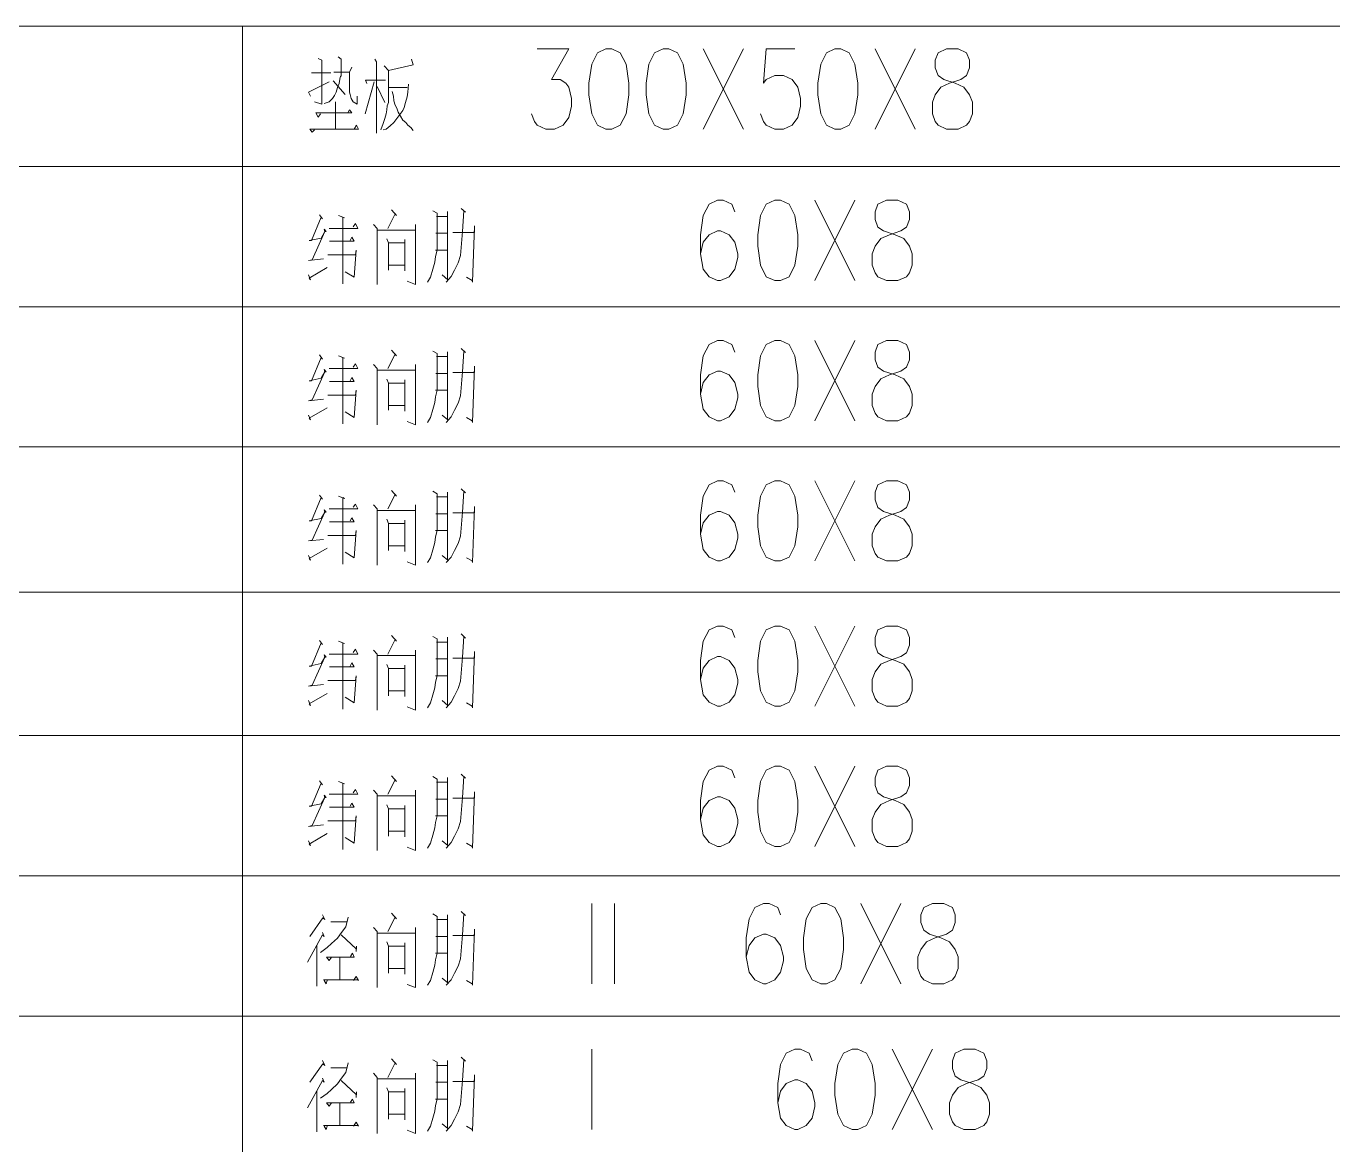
# Model space of a CAD drawing. Header units: millimetres. Extents: x 0 to 829, y 0 to 570.
# Drawn here: x 609.6 to 672.2, y 82.4 to 135.9 of the extents above; entities that cross this region are included whole.
import ezdxf

# ---------------------------------------------------------------- set-up
doc = ezdxf.new("R2010")
doc.units = ezdxf.units.MM

msp = doc.modelspace()

# ---------------------------------------------------------------- linework, layer by layer
at = {"color": 0, "lineweight": 0}
for points in [[(576.756389, 135.942917), (749.508139, 135.942917)], [(619.943444, 21.11375), (619.943444, 135.942917)], [(634.065139, 134.852833), (635.575028, 134.852833), (634.753056, 133.392333), (635.162278, 133.392333), (635.437444, 133.208889), (635.575028, 133.025444), (635.712611, 132.478639), (635.712611, 132.11175), (635.575028, 131.561417), (635.299861, 131.198056), (634.887111, 131.014611), (634.477889, 131.014611), (634.065139, 131.198056), (633.927556, 131.3815), (633.7935, 131.744861)], [(642.01675, 131.014611), (643.935861, 134.852833)], [(642.01675, 134.852833), (643.935861, 131.014611)], [(646.405306, 134.852833), (645.033, 134.852833), (644.898944, 133.208889), (645.033, 133.392333), (645.44575, 133.57225), (645.8585, 133.57225), (646.267722, 133.392333), (646.542889, 133.025444), (646.680472, 132.478639), (646.680472, 132.11175), (646.542889, 131.561417), (646.267722, 131.198056), (645.8585, 131.014611), (645.44575, 131.014611), (645.033, 131.198056), (644.898944, 131.3815), (644.761361, 131.744861)], [(650.243528, 131.014611), (652.162639, 134.852833)], [(650.243528, 134.852833), (652.162639, 131.014611)], [(623.573528, 134.394222), (623.746389, 134.316611), (623.746389, 132.203472), (623.400667, 132.319889)], [(624.5225, 134.468306), (624.667139, 134.355417), (624.667139, 133.547556), (624.638917, 133.547556), (624.607167, 133.395861), (624.578944, 133.201833), (624.494278, 133.011333), (624.434306, 132.782028), (624.349639, 132.626806), (624.261444, 132.475111), (624.092111, 132.319889), (623.859278, 132.242278)], [(625.185722, 133.970889), (625.069306, 133.741583), (625.069306, 132.782028), (625.097528, 132.665611), (625.153972, 132.475111), (625.242167, 132.319889), (625.44325, 132.203472), (625.44325, 132.588)], [(626.279333, 134.355417), (626.364, 134.239), (626.364, 130.824111)], [(628.036167, 134.355417), (628.120833, 134.087306), (626.939028, 133.815667), (626.737944, 134.0485)], [(623.256028, 133.702778), (624.176778, 133.702778)], [(624.293194, 133.31825), (624.868222, 132.665611)], [(624.321417, 133.741583), (625.069306, 133.741583)], [(625.905389, 133.201833), (625.845417, 133.357056), (626.797917, 133.357056)], [(626.939028, 133.815667), (626.939028, 132.281083), (626.882583, 132.129389), (626.854361, 131.935361), (626.826139, 131.744861), (626.769694, 131.512028), (626.6815, 131.282722), (626.565083, 130.975806)], [(623.199583, 132.588), (623.111389, 132.782028), (624.092111, 133.279444)], [(626.251111, 133.279444), (625.817194, 131.744861)], [(626.392222, 133.050139), (626.769694, 132.281083)], [(627.891528, 133.163028), (627.863306, 132.782028), (627.831556, 132.549194), (627.746889, 132.281083), (627.690444, 132.051778), (627.630472, 131.896556), (627.489361, 131.706056), (627.344722, 131.512028), (627.200083, 131.321528), (627.027222, 131.169833), (626.826139, 131.014611), (626.6815, 130.975806)], [(626.939028, 133.011333), (627.831556, 133.011333)], [(627.111889, 132.817306), (627.171861, 132.588), (627.200083, 132.358694), (627.256528, 132.164667), (627.344722, 132.012972), (627.401167, 131.822472), (627.517583, 131.628444), (627.630472, 131.437944), (627.775111, 131.321528), (627.863306, 131.205111), (628.004417, 131.092222), (628.120833, 130.937)], [(624.406083, 132.319889), (624.406083, 131.014611)], [(623.686417, 131.744861), (623.573528, 131.589639), (623.457111, 131.783667), (625.185722, 131.783667), (625.069306, 131.935361), (624.984639, 131.783667)], [(623.400667, 130.975806), (623.28425, 130.862917), (623.167833, 131.014611), (625.499694, 131.014611), (625.415028, 131.205111), (625.298611, 131.014611)], [(576.756389, 129.2225), (749.508139, 129.2225)], [(627.083667, 127.137583), (627.3165, 126.869472), (627.256528, 126.947083), (626.910806, 126.255639)], [(629.069806, 127.098778), (629.274417, 126.985889), (629.274417, 125.218472), (629.186222, 124.911556), (629.158, 124.643444), (629.069806, 124.297722), (628.956917, 123.913194), (628.812278, 123.683889)], [(629.242667, 126.830667), (629.76125, 126.830667), (629.76125, 127.059972), (629.76125, 123.796778), (629.76125, 125.218472), (629.186222, 125.218472), (629.76125, 125.218472), (629.76125, 126.026333), (629.214444, 126.026333)], [(630.424472, 127.215194), (630.625556, 127.024694), (630.540889, 127.098778), (630.480917, 126.100417), (630.452694, 125.719417), (630.424472, 125.334889), (630.39625, 124.950361), (630.279833, 124.604639), (630.106972, 124.258917), (629.934111, 123.952), (629.704806, 123.683889)], [(643.526639, 127.049389), (643.389056, 127.416278), (642.976306, 127.599722), (642.704667, 127.599722), (642.291917, 127.416278), (642.01675, 126.865944), (641.882694, 125.95225), (641.882694, 125.038556), (642.01675, 124.308306), (642.291917, 123.941417), (642.704667, 123.7615), (642.84225, 123.7615), (643.251472, 123.941417), (643.526639, 124.308306), (643.664222, 124.855111), (643.664222, 125.038556), (643.526639, 125.588889), (643.251472, 125.95225), (642.84225, 126.135694), (642.704667, 126.135694), (642.291917, 125.95225), (642.01675, 125.588889), (641.882694, 125.038556)], [(647.364861, 123.7615), (649.283972, 127.599722)], [(647.364861, 127.599722), (649.283972, 123.7615)], [(623.629972, 126.908278), (623.774611, 126.71425), (623.714639, 126.791861), (623.256028, 125.680611), (623.139611, 125.680611), (623.714639, 125.7935), (623.8875, 126.100417), (623.859278, 126.216833), (623.947472, 126.100417), (623.8875, 126.100417), (623.28425, 124.756333), (623.111389, 124.721056), (623.831056, 124.795139)], [(624.092111, 126.255639), (625.471472, 126.255639), (625.358583, 126.484944), (625.242167, 126.33325)], [(624.550722, 126.869472), (624.84, 126.753056), (624.751806, 126.791861), (624.751806, 123.606278)], [(626.219361, 126.446139), (626.392222, 126.255639), (626.392222, 123.567472), (626.392222, 126.178028), (628.23725, 126.178028), (628.23725, 126.446139), (628.23725, 123.567472), (627.831556, 123.722694)], [(624.120333, 125.641806), (625.298611, 125.641806), (625.185722, 125.832306), (625.097528, 125.680611)], [(630.022306, 126.061611), (631.059472, 126.061611), (631.059472, 126.372056), (630.971278, 123.683889), (630.943056, 123.7615), (630.682, 123.913194)], [(624.032139, 124.989167), (625.358583, 124.989167), (625.386806, 125.218472), (625.298611, 123.913194), (624.868222, 124.181306)], [(626.854361, 125.754694), (626.939028, 125.564194), (626.939028, 124.258917), (626.939028, 124.488222), (627.718667, 124.488222), (627.718667, 124.220111), (627.718667, 125.719417), (627.718667, 125.564194), (626.939028, 125.564194)], [(623.111389, 124.029611), (623.199583, 123.796778), (623.139611, 123.874389), (624.003917, 124.375333)], [(629.503722, 124.029611), (629.789472, 123.796778)], [(576.756389, 122.505611), (749.508139, 122.505611)], [(643.526639, 120.3325), (643.389056, 120.699389), (642.976306, 120.879306), (642.704667, 120.879306), (642.291917, 120.699389), (642.01675, 120.149056), (641.882694, 119.235361), (641.882694, 118.321667), (642.01675, 117.591417), (642.291917, 117.224528), (642.704667, 117.041083), (642.84225, 117.041083), (643.251472, 117.224528), (643.526639, 117.591417), (643.664222, 118.138222), (643.664222, 118.321667), (643.526639, 118.868472), (643.251472, 119.235361), (642.84225, 119.418806), (642.704667, 119.418806), (642.291917, 119.235361), (642.01675, 118.868472), (641.882694, 118.321667)], [(647.364861, 117.041083), (649.283972, 120.879306)], [(647.364861, 120.879306), (649.283972, 117.041083)], [(623.629972, 120.191389), (623.774611, 119.997361), (623.714639, 120.074972), (623.256028, 118.960194), (623.139611, 118.960194), (623.714639, 119.076611), (623.8875, 119.383528), (623.859278, 119.499944), (623.947472, 119.383528), (623.8875, 119.383528), (623.28425, 118.039444), (623.111389, 118.000639), (623.831056, 118.07825)], [(627.083667, 120.420694), (627.3165, 120.152583), (627.256528, 120.226667), (626.910806, 119.53875)], [(629.069806, 120.381889), (629.274417, 120.265472), (629.274417, 118.501583), (629.186222, 118.194667), (629.158, 117.923028), (629.069806, 117.580833), (628.956917, 117.196306), (628.812278, 116.963472)], [(629.242667, 120.113778), (629.76125, 120.113778), (629.76125, 120.343083), (629.76125, 117.079889), (629.76125, 118.501583), (629.186222, 118.501583), (629.76125, 118.501583), (629.76125, 119.305917), (629.214444, 119.305917)], [(630.424472, 120.498306), (630.625556, 120.304278), (630.540889, 120.381889), (630.480917, 119.383528), (630.452694, 118.999), (630.424472, 118.614472), (630.39625, 118.233472), (630.279833, 117.88775), (630.106972, 117.542028), (629.934111, 117.235111), (629.704806, 116.963472)], [(624.092111, 119.53875), (625.471472, 119.53875), (625.358583, 119.768056), (625.242167, 119.612833)], [(624.550722, 120.152583), (624.84, 120.036167), (624.751806, 120.074972), (624.751806, 116.889389)], [(626.219361, 119.72925), (626.392222, 119.53875), (626.392222, 116.850583), (626.392222, 119.461139), (628.23725, 119.461139), (628.23725, 119.72925), (628.23725, 116.850583), (627.831556, 117.002278)], [(630.022306, 119.344722), (631.059472, 119.344722), (631.059472, 119.651639), (630.971278, 116.963472), (630.943056, 117.041083), (630.682, 117.196306)], [(624.120333, 118.921389), (625.298611, 118.921389), (625.185722, 119.115417), (625.097528, 118.960194)], [(626.854361, 119.037806), (626.939028, 118.847306), (626.939028, 117.542028), (626.939028, 117.771333), (627.718667, 117.771333), (627.718667, 117.503222), (627.718667, 118.999), (627.718667, 118.847306), (626.939028, 118.847306)], [(624.032139, 118.26875), (625.358583, 118.26875), (625.386806, 118.501583), (625.298611, 117.196306), (624.868222, 117.464417)], [(623.111389, 117.309194), (623.199583, 117.079889), (623.139611, 117.1575), (624.003917, 117.654917)], [(629.503722, 117.309194), (629.789472, 117.079889)], [(576.756389, 115.788722), (749.508139, 115.788722)], [(643.526639, 113.615611), (643.389056, 113.978972), (642.976306, 114.162417), (642.704667, 114.162417), (642.291917, 113.978972), (642.01675, 113.432167), (641.882694, 112.518472), (641.882694, 111.604778), (642.01675, 110.871), (642.291917, 110.507639), (642.704667, 110.324194), (642.84225, 110.324194), (643.251472, 110.507639), (643.526639, 110.871), (643.664222, 111.421333), (643.664222, 111.604778), (643.526639, 112.151583), (643.251472, 112.518472), (642.84225, 112.698389), (642.704667, 112.698389), (642.291917, 112.518472), (642.01675, 112.151583), (641.882694, 111.604778)], [(647.364861, 110.324194), (649.283972, 114.162417)], [(647.364861, 114.162417), (649.283972, 110.324194)], [(623.629972, 113.470972), (623.774611, 113.280472), (623.714639, 113.358083), (623.256028, 112.243306), (623.139611, 112.243306), (623.714639, 112.359722), (623.8875, 112.666639), (623.859278, 112.779528), (623.947472, 112.666639), (623.8875, 112.666639), (623.28425, 111.322556), (623.111389, 111.28375), (623.831056, 111.361361)], [(624.550722, 113.432167), (624.84, 113.319278), (624.751806, 113.358083), (624.751806, 110.168972)], [(627.083667, 113.700278), (627.3165, 113.432167), (627.256528, 113.509778), (626.910806, 112.818333)], [(629.069806, 113.665), (629.274417, 113.548583), (629.274417, 111.781167), (629.186222, 111.47425), (629.158, 111.206139), (629.069806, 110.860417), (628.956917, 110.475889), (628.812278, 110.246583)], [(629.242667, 113.393361), (629.76125, 113.393361), (629.76125, 113.626194), (629.76125, 110.363), (629.76125, 111.781167), (629.186222, 111.781167), (629.76125, 111.781167), (629.76125, 112.589028), (629.214444, 112.589028)], [(630.424472, 113.777889), (630.625556, 113.587389), (630.540889, 113.665), (630.480917, 112.666639), (630.452694, 112.282111), (630.424472, 111.897583), (630.39625, 111.513056), (630.279833, 111.167333), (630.106972, 110.821611), (629.934111, 110.514694), (629.704806, 110.246583)], [(624.092111, 112.818333), (625.471472, 112.818333), (625.358583, 113.047639), (625.242167, 112.895944)], [(626.219361, 113.012361), (626.392222, 112.818333), (626.392222, 110.130167), (626.392222, 112.740722), (628.23725, 112.740722), (628.23725, 113.012361), (628.23725, 110.130167), (627.831556, 110.285389)], [(630.022306, 112.627833), (631.059472, 112.627833), (631.059472, 112.93475), (630.971278, 110.246583), (630.943056, 110.324194), (630.682, 110.475889)], [(624.120333, 112.2045), (625.298611, 112.2045), (625.185722, 112.395), (625.097528, 112.243306)], [(626.854361, 112.320917), (626.939028, 112.126889), (626.939028, 110.821611), (626.939028, 111.054444), (627.718667, 111.054444), (627.718667, 110.782806), (627.718667, 112.282111), (627.718667, 112.126889), (626.939028, 112.126889)], [(624.032139, 111.551861), (625.358583, 111.551861), (625.386806, 111.781167), (625.298611, 110.475889), (624.868222, 110.747528)], [(623.111389, 110.592306), (623.199583, 110.363), (623.139611, 110.437083), (624.003917, 110.938028)], [(629.503722, 110.592306), (629.789472, 110.363)], [(576.756389, 108.835472), (749.508139, 108.835472)], [(643.526639, 106.662361), (643.389056, 107.02925), (642.976306, 107.209167), (642.704667, 107.209167), (642.291917, 107.02925), (642.01675, 106.478917), (641.882694, 105.565222), (641.882694, 104.651528), (642.01675, 103.921278), (642.291917, 103.554389), (642.704667, 103.370944), (642.84225, 103.370944), (643.251472, 103.554389), (643.526639, 103.921278), (643.664222, 104.468083), (643.664222, 104.651528), (643.526639, 105.198333), (643.251472, 105.565222), (642.84225, 105.748667), (642.704667, 105.748667), (642.291917, 105.565222), (642.01675, 105.198333), (641.882694, 104.651528)], [(647.364861, 103.370944), (649.283972, 107.209167)], [(647.364861, 107.209167), (649.283972, 103.370944)], [(623.629972, 106.517722), (623.774611, 106.327222), (623.714639, 106.404833), (623.256028, 105.290056), (623.139611, 105.290056), (623.714639, 105.406472), (623.8875, 105.713389), (623.859278, 105.829806), (623.947472, 105.713389), (623.8875, 105.713389), (623.28425, 104.369306), (623.111389, 104.3305), (623.831056, 104.408111)], [(624.550722, 106.482444), (624.84, 106.366028), (624.751806, 106.404833), (624.751806, 103.21925)], [(627.083667, 106.750556), (627.3165, 106.482444), (627.256528, 106.556528), (626.910806, 105.868611)], [(629.069806, 106.71175), (629.274417, 106.595333), (629.274417, 104.831444), (629.186222, 104.524528), (629.158, 104.252889), (629.069806, 103.910694), (628.956917, 103.526167), (628.812278, 103.293333)], [(629.242667, 106.443639), (629.76125, 106.443639), (629.76125, 106.672944), (629.76125, 103.40975), (629.76125, 104.831444), (629.186222, 104.831444), (629.76125, 104.831444), (629.76125, 105.635778), (629.214444, 105.635778)], [(630.424472, 106.828167), (630.625556, 106.634139), (630.540889, 106.71175), (630.480917, 105.713389), (630.452694, 105.328861), (630.424472, 104.944333), (630.39625, 104.563333), (630.279833, 104.217611), (630.106972, 103.871889), (629.934111, 103.564972), (629.704806, 103.293333)], [(624.092111, 105.868611), (625.471472, 105.868611), (625.358583, 106.097917), (625.242167, 105.942694)], [(626.219361, 106.059111), (626.392222, 105.868611), (626.392222, 103.180444), (626.392222, 105.791), (628.23725, 105.791), (628.23725, 106.059111), (628.23725, 103.180444), (627.831556, 103.332139)], [(630.022306, 105.674583), (631.059472, 105.674583), (631.059472, 105.9815), (630.971278, 103.293333), (630.943056, 103.370944), (630.682, 103.526167)], [(624.120333, 105.25125), (625.298611, 105.25125), (625.185722, 105.445278), (625.097528, 105.290056)], [(626.854361, 105.367667), (626.939028, 105.177167), (626.939028, 103.871889), (626.939028, 104.101194), (627.718667, 104.101194), (627.718667, 103.833083), (627.718667, 105.328861), (627.718667, 105.177167), (626.939028, 105.177167)], [(624.032139, 104.598611), (625.358583, 104.598611), (625.386806, 104.831444), (625.298611, 103.526167), (624.868222, 103.794278)], [(623.111389, 103.639056), (623.199583, 103.40975), (623.139611, 103.487361), (624.003917, 103.984778)], [(629.503722, 103.639056), (629.789472, 103.40975)], [(576.756389, 101.966889), (749.508139, 101.966889)], [(643.526639, 99.945472), (643.389056, 100.308833), (642.976306, 100.492278), (642.704667, 100.492278), (642.291917, 100.308833), (642.01675, 99.762028), (641.882694, 98.848333), (641.882694, 97.934639), (642.01675, 97.200861), (642.291917, 96.8375), (642.704667, 96.654056), (642.84225, 96.654056), (643.251472, 96.8375), (643.526639, 97.200861), (643.664222, 97.751194), (643.664222, 97.934639), (643.526639, 98.481444), (643.251472, 98.848333), (642.84225, 99.02825), (642.704667, 99.02825), (642.291917, 98.848333), (642.01675, 98.481444), (641.882694, 97.934639)], [(647.364861, 96.654056), (649.283972, 100.492278)], [(647.364861, 100.492278), (649.283972, 96.654056)], [(623.629972, 99.800833), (623.774611, 99.610333), (623.714639, 99.687944), (623.256028, 98.573167), (623.139611, 98.573167), (623.714639, 98.689583), (623.8875, 98.9965), (623.859278, 99.109389), (623.947472, 98.9965), (623.8875, 98.9965), (623.28425, 97.652417), (623.111389, 97.613611), (623.831056, 97.691222)], [(624.550722, 99.762028), (624.84, 99.649139), (624.751806, 99.687944), (624.751806, 96.498833)], [(627.083667, 100.030139), (627.3165, 99.762028), (627.256528, 99.839639), (626.910806, 99.148194)], [(629.069806, 99.994861), (629.274417, 99.878444), (629.274417, 98.111028), (629.186222, 97.804111), (629.158, 97.536), (629.069806, 97.190278), (628.956917, 96.80575), (628.812278, 96.576444)], [(629.242667, 99.723222), (629.76125, 99.723222), (629.76125, 99.956056), (629.76125, 96.692861), (629.76125, 98.111028), (629.186222, 98.111028), (629.76125, 98.111028), (629.76125, 98.918889), (629.214444, 98.918889)], [(630.424472, 100.10775), (630.625556, 99.91725), (630.540889, 99.994861), (630.480917, 98.9965), (630.452694, 98.611972), (630.424472, 98.227444), (630.39625, 97.842917), (630.279833, 97.497194), (630.106972, 97.151472), (629.934111, 96.844556), (629.704806, 96.576444)], [(624.092111, 99.148194), (625.471472, 99.148194), (625.358583, 99.3775), (625.242167, 99.225806)], [(626.219361, 99.342222), (626.392222, 99.148194), (626.392222, 96.460028), (626.392222, 99.070583), (628.23725, 99.070583), (628.23725, 99.342222), (628.23725, 96.460028), (627.831556, 96.61525)], [(630.022306, 98.957694), (631.059472, 98.957694), (631.059472, 99.264611), (630.971278, 96.576444), (630.943056, 96.654056), (630.682, 96.80575)], [(624.120333, 98.534361), (625.298611, 98.534361), (625.185722, 98.724861), (625.097528, 98.573167)], [(626.854361, 98.650778), (626.939028, 98.45675), (626.939028, 97.151472), (626.939028, 97.384306), (627.718667, 97.384306), (627.718667, 97.112667), (627.718667, 98.611972), (627.718667, 98.45675), (626.939028, 98.45675)], [(624.032139, 97.881722), (625.358583, 97.881722), (625.386806, 98.111028), (625.298611, 96.80575), (624.868222, 97.077389)], [(623.111389, 96.922167), (623.199583, 96.692861), (623.139611, 96.766944), (624.003917, 97.267889)], [(629.503722, 96.922167), (629.789472, 96.692861)], [(576.756389, 95.246472), (749.508139, 95.246472)], [(636.672167, 90.078278), (636.672167, 93.9165)], [(637.769306, 90.078278), (637.769306, 93.9165)], [(645.720917, 93.369694), (645.583333, 93.733056), (645.170583, 93.9165), (644.898944, 93.9165), (644.486194, 93.733056), (644.211028, 93.18625), (644.073444, 92.272556), (644.073444, 91.358861), (644.211028, 90.625083), (644.486194, 90.261722), (644.898944, 90.078278), (645.033, 90.078278), (645.44575, 90.261722), (645.720917, 90.625083), (645.8585, 91.175417), (645.8585, 91.358861), (645.720917, 91.905667), (645.44575, 92.272556), (645.033, 92.456), (644.898944, 92.456), (644.486194, 92.272556), (644.211028, 91.905667), (644.073444, 91.358861)], [(649.559139, 90.078278), (651.47825, 93.9165)], [(649.559139, 93.9165), (651.47825, 90.078278)], [(623.774611, 93.380278), (623.8875, 93.150972), (623.802833, 93.225056), (623.167833, 92.343111)], [(625.012861, 93.263861), (624.896444, 92.80525), (624.695361, 92.533611), (624.494278, 92.2655), (624.205, 91.997389), (624.003917, 91.806889), (623.686417, 91.574056)], [(627.083667, 93.457889), (627.3165, 93.18625), (627.256528, 93.263861), (626.910806, 92.572417)], [(629.069806, 93.419083), (629.274417, 93.302667), (629.274417, 91.538778), (629.186222, 91.228333), (629.158, 90.960222), (629.069806, 90.6145), (628.956917, 90.2335), (628.812278, 90.000667)], [(629.242667, 93.150972), (629.76125, 93.150972), (629.76125, 93.380278), (629.76125, 90.117083), (629.76125, 91.538778), (629.186222, 91.538778), (629.76125, 91.538778), (629.76125, 92.343111), (629.214444, 92.343111)], [(630.424472, 93.531972), (630.625556, 93.341472), (630.540889, 93.419083), (630.480917, 92.420722), (630.452694, 92.036194), (630.424472, 91.651667), (630.39625, 91.267139), (630.279833, 90.921417), (630.106972, 90.579222), (629.934111, 90.268778), (629.704806, 90.000667)], [(624.176778, 93.034556), (624.952889, 93.034556)], [(626.219361, 92.766444), (626.392222, 92.572417), (626.392222, 89.887778), (626.392222, 92.498333), (628.23725, 92.498333), (628.23725, 92.766444), (628.23725, 89.887778), (627.831556, 90.039472)], [(630.022306, 92.381917), (631.059472, 92.381917), (631.059472, 92.688833), (630.971278, 90.000667), (630.943056, 90.078278), (630.682, 90.2335)], [(623.774611, 92.533611), (623.859278, 92.343111), (623.774611, 92.420722), (623.054944, 91.115444)], [(624.667139, 92.420722), (625.415028, 91.729278), (625.415028, 91.880972), (625.386806, 91.612861)], [(626.854361, 92.075), (626.939028, 91.880972), (626.939028, 90.579222), (626.939028, 90.808528), (627.718667, 90.808528), (627.718667, 90.540417), (627.718667, 92.036194), (627.718667, 91.880972), (626.939028, 91.880972)], [(623.513556, 91.919778), (623.513556, 89.961861)], [(624.205, 91.34475), (624.092111, 91.193056), (623.975694, 91.34475), (625.298611, 91.34475), (625.213944, 91.538778), (625.12575, 91.383556)], [(624.607167, 91.34475), (624.607167, 90.268778), (623.831056, 90.268778), (625.471472, 90.268778)], [(624.003917, 90.2335), (623.947472, 90.078278), (623.859278, 90.2335)], [(625.499694, 90.2335), (625.386806, 90.424), (625.270389, 90.2335)], [(629.503722, 90.346389), (629.789472, 90.117083)], [(576.756389, 88.529583), (749.508139, 88.529583)], [(623.774611, 86.398806), (623.8875, 86.165972), (623.802833, 86.243583), (623.167833, 85.361639)], [(627.083667, 86.472889), (627.3165, 86.204778), (627.256528, 86.282389), (626.910806, 85.590944)], [(629.069806, 86.437611), (629.274417, 86.321194), (629.274417, 84.553778), (629.186222, 84.246861), (629.158, 83.97875), (629.069806, 83.633028), (628.956917, 83.2485), (628.812278, 83.019194)], [(629.242667, 86.165972), (629.76125, 86.165972), (629.76125, 86.398806), (629.76125, 83.135611), (629.76125, 84.553778), (629.186222, 84.553778), (629.76125, 84.553778), (629.76125, 85.361639), (629.214444, 85.361639)], [(630.424472, 86.5505), (630.625556, 86.36), (630.540889, 86.437611), (630.480917, 85.43925), (630.452694, 85.054722), (630.424472, 84.670194), (630.39625, 84.285667), (630.279833, 83.939944), (630.106972, 83.594222), (629.934111, 83.287306), (629.704806, 83.019194)], [(636.672167, 83.096806), (636.672167, 86.935028)], [(647.227278, 86.388222), (647.089694, 86.751583), (646.680472, 86.935028), (646.405306, 86.935028), (645.992556, 86.751583), (645.720917, 86.204778), (645.583333, 85.291083), (645.583333, 84.377389), (645.720917, 83.643611), (645.992556, 83.28025), (646.405306, 83.096806), (646.542889, 83.096806), (646.952111, 83.28025), (647.227278, 83.643611), (647.364861, 84.193944), (647.364861, 84.377389), (647.227278, 84.924194), (646.952111, 85.291083), (646.542889, 85.471), (646.405306, 85.471), (645.992556, 85.291083), (645.720917, 84.924194), (645.583333, 84.377389)], [(651.0655, 83.096806), (652.988139, 86.935028)], [(651.0655, 86.935028), (652.988139, 83.096806)], [(625.012861, 86.282389), (624.896444, 85.82025), (624.695361, 85.552139), (624.494278, 85.284028), (624.205, 85.015917), (624.003917, 84.825417), (623.686417, 84.592583)], [(624.176778, 86.053083), (624.952889, 86.053083)], [(626.219361, 85.784972), (626.392222, 85.590944), (626.392222, 82.902778), (626.392222, 85.513333), (628.23725, 85.513333), (628.23725, 85.784972), (628.23725, 82.902778), (627.831556, 83.058)], [(623.774611, 85.552139), (623.859278, 85.361639), (623.774611, 85.43925), (623.054944, 84.133972)], [(624.667139, 85.43925), (625.415028, 84.747806), (625.415028, 84.8995), (625.386806, 84.631389)], [(630.022306, 85.400444), (631.059472, 85.400444), (631.059472, 85.707361), (630.971278, 83.019194), (630.943056, 83.096806), (630.682, 83.2485)], [(623.513556, 84.938306), (623.513556, 82.980389)], [(624.205, 84.363278), (624.092111, 84.208056), (623.975694, 84.363278), (625.298611, 84.363278), (625.213944, 84.553778), (625.12575, 84.402083)], [(626.854361, 85.093528), (626.939028, 84.8995), (626.939028, 83.594222), (626.939028, 83.827056), (627.718667, 83.827056), (627.718667, 83.555417), (627.718667, 85.054722), (627.718667, 84.8995), (626.939028, 84.8995)], [(624.607167, 84.363278), (624.607167, 83.287306), (623.831056, 83.287306), (625.471472, 83.287306)], [(624.003917, 83.2485), (623.947472, 83.096806), (623.859278, 83.2485)], [(625.499694, 83.2485), (625.386806, 83.442528), (625.270389, 83.2485)], [(629.503722, 83.364917), (629.789472, 83.135611)]]:
    msp.add_lwpolyline(points, dxfattribs=at)
for points in [[(637.356556, 134.852833), (636.943806, 134.669389), (636.672167, 134.122583), (636.534583, 133.208889), (636.534583, 132.658556), (636.672167, 131.744861), (636.943806, 131.198056), (637.356556, 131.014611), (637.631722, 131.014611), (638.040944, 131.198056), (638.316111, 131.744861), (638.453694, 132.658556), (638.453694, 133.208889), (638.316111, 134.122583), (638.040944, 134.669389), (637.631722, 134.852833)], [(640.097639, 134.852833), (639.688417, 134.669389), (639.41325, 134.122583), (639.275667, 133.208889), (639.275667, 132.658556), (639.41325, 131.744861), (639.688417, 131.198056), (640.097639, 131.014611), (640.372806, 131.014611), (640.785556, 131.198056), (641.057194, 131.744861), (641.194778, 132.658556), (641.194778, 133.208889), (641.057194, 134.122583), (640.785556, 134.669389), (640.372806, 134.852833)], [(648.324417, 134.852833), (647.915194, 134.669389), (647.640028, 134.122583), (647.502444, 133.208889), (647.502444, 132.658556), (647.640028, 131.744861), (647.915194, 131.198056), (648.324417, 131.014611), (648.599583, 131.014611), (649.008806, 131.198056), (649.283972, 131.744861), (649.421556, 132.658556), (649.421556, 133.208889), (649.283972, 134.122583), (649.008806, 134.669389), (648.599583, 134.852833)], [(653.672528, 134.852833), (653.259778, 134.669389), (653.122194, 134.306028), (653.122194, 133.939139), (653.259778, 133.57225), (653.534944, 133.392333), (654.08175, 133.208889), (654.4945, 133.025444), (654.769667, 132.658556), (654.90725, 132.295194), (654.90725, 131.744861), (654.769667, 131.3815), (654.632083, 131.198056), (654.219333, 131.014611), (653.672528, 131.014611), (653.259778, 131.198056), (653.122194, 131.3815), (652.988139, 131.744861), (652.988139, 132.295194), (653.122194, 132.658556), (653.397361, 133.025444), (653.810111, 133.208889), (654.356917, 133.392333), (654.632083, 133.57225), (654.769667, 133.939139), (654.769667, 134.306028), (654.632083, 134.669389), (654.219333, 134.852833)], [(645.44575, 127.599722), (645.033, 127.416278), (644.761361, 126.865944), (644.623778, 125.95225), (644.623778, 125.405444), (644.761361, 124.49175), (645.033, 123.941417), (645.44575, 123.7615), (645.720917, 123.7615), (646.130139, 123.941417), (646.405306, 124.49175), (646.542889, 125.405444), (646.542889, 125.95225), (646.405306, 126.865944), (646.130139, 127.416278), (645.720917, 127.599722)], [(650.793861, 127.599722), (650.381111, 127.416278), (650.243528, 127.049389), (650.243528, 126.686028), (650.381111, 126.319139), (650.656278, 126.135694), (651.203083, 125.95225), (651.615833, 125.772333), (651.891, 125.405444), (652.025056, 125.038556), (652.025056, 124.49175), (651.891, 124.124861), (651.753417, 123.941417), (651.340667, 123.7615), (650.793861, 123.7615), (650.381111, 123.941417), (650.243528, 124.124861), (650.105944, 124.49175), (650.105944, 125.038556), (650.243528, 125.405444), (650.518694, 125.772333), (650.931444, 125.95225), (651.47825, 126.135694), (651.753417, 126.319139), (651.891, 126.686028), (651.891, 127.049389), (651.753417, 127.416278), (651.340667, 127.599722)], [(645.44575, 120.879306), (645.033, 120.699389), (644.761361, 120.149056), (644.623778, 119.235361), (644.623778, 118.688556), (644.761361, 117.771333), (645.033, 117.224528), (645.44575, 117.041083), (645.720917, 117.041083), (646.130139, 117.224528), (646.405306, 117.771333), (646.542889, 118.688556), (646.542889, 119.235361), (646.405306, 120.149056), (646.130139, 120.699389), (645.720917, 120.879306)], [(650.793861, 120.879306), (650.381111, 120.699389), (650.243528, 120.3325), (650.243528, 119.965611), (650.381111, 119.60225), (650.656278, 119.418806), (651.203083, 119.235361), (651.615833, 119.051917), (651.891, 118.688556), (652.025056, 118.321667), (652.025056, 117.771333), (651.891, 117.407972), (651.753417, 117.224528), (651.340667, 117.041083), (650.793861, 117.041083), (650.381111, 117.224528), (650.243528, 117.407972), (650.105944, 117.771333), (650.105944, 118.321667), (650.243528, 118.688556), (650.518694, 119.051917), (650.931444, 119.235361), (651.47825, 119.418806), (651.753417, 119.60225), (651.891, 119.965611), (651.891, 120.3325), (651.753417, 120.699389), (651.340667, 120.879306)], [(645.44575, 114.162417), (645.033, 113.978972), (644.761361, 113.432167), (644.623778, 112.518472), (644.623778, 111.968139), (644.761361, 111.054444), (645.033, 110.507639), (645.44575, 110.324194), (645.720917, 110.324194), (646.130139, 110.507639), (646.405306, 111.054444), (646.542889, 111.968139), (646.542889, 112.518472), (646.405306, 113.432167), (646.130139, 113.978972), (645.720917, 114.162417)], [(650.793861, 114.162417), (650.381111, 113.978972), (650.243528, 113.615611), (650.243528, 113.248722), (650.381111, 112.881833), (650.656278, 112.698389), (651.203083, 112.518472), (651.615833, 112.335028), (651.891, 111.968139), (652.025056, 111.604778), (652.025056, 111.054444), (651.891, 110.687556), (651.753417, 110.507639), (651.340667, 110.324194), (650.793861, 110.324194), (650.381111, 110.507639), (650.243528, 110.687556), (650.105944, 111.054444), (650.105944, 111.604778), (650.243528, 111.968139), (650.518694, 112.335028), (650.931444, 112.518472), (651.47825, 112.698389), (651.753417, 112.881833), (651.891, 113.248722), (651.891, 113.615611), (651.753417, 113.978972), (651.340667, 114.162417)], [(645.44575, 107.209167), (645.033, 107.02925), (644.761361, 106.478917), (644.623778, 105.565222), (644.623778, 105.018417), (644.761361, 104.101194), (645.033, 103.554389), (645.44575, 103.370944), (645.720917, 103.370944), (646.130139, 103.554389), (646.405306, 104.101194), (646.542889, 105.018417), (646.542889, 105.565222), (646.405306, 106.478917), (646.130139, 107.02925), (645.720917, 107.209167)], [(650.793861, 107.209167), (650.381111, 107.02925), (650.243528, 106.662361), (650.243528, 106.295472), (650.381111, 105.932111), (650.656278, 105.748667), (651.203083, 105.565222), (651.615833, 105.381778), (651.891, 105.018417), (652.025056, 104.651528), (652.025056, 104.101194), (651.891, 103.737833), (651.753417, 103.554389), (651.340667, 103.370944), (650.793861, 103.370944), (650.381111, 103.554389), (650.243528, 103.737833), (650.105944, 104.101194), (650.105944, 104.651528), (650.243528, 105.018417), (650.518694, 105.381778), (650.931444, 105.565222), (651.47825, 105.748667), (651.753417, 105.932111), (651.891, 106.295472), (651.891, 106.662361), (651.753417, 107.02925), (651.340667, 107.209167)], [(645.44575, 100.492278), (645.033, 100.308833), (644.761361, 99.762028), (644.623778, 98.848333), (644.623778, 98.298), (644.761361, 97.384306), (645.033, 96.8375), (645.44575, 96.654056), (645.720917, 96.654056), (646.130139, 96.8375), (646.405306, 97.384306), (646.542889, 98.298), (646.542889, 98.848333), (646.405306, 99.762028), (646.130139, 100.308833), (645.720917, 100.492278)], [(650.793861, 100.492278), (650.381111, 100.308833), (650.243528, 99.945472), (650.243528, 99.578583), (650.381111, 99.211694), (650.656278, 99.02825), (651.203083, 98.848333), (651.615833, 98.664889), (651.891, 98.298), (652.025056, 97.934639), (652.025056, 97.384306), (651.891, 97.017417), (651.753417, 96.8375), (651.340667, 96.654056), (650.793861, 96.654056), (650.381111, 96.8375), (650.243528, 97.017417), (650.105944, 97.384306), (650.105944, 97.934639), (650.243528, 98.298), (650.518694, 98.664889), (650.931444, 98.848333), (651.47825, 99.02825), (651.753417, 99.211694), (651.891, 99.578583), (651.891, 99.945472), (651.753417, 100.308833), (651.340667, 100.492278)], [(647.640028, 93.9165), (647.227278, 93.733056), (646.952111, 93.18625), (646.818056, 92.272556), (646.818056, 91.722222), (646.952111, 90.808528), (647.227278, 90.261722), (647.640028, 90.078278), (647.915194, 90.078278), (648.324417, 90.261722), (648.599583, 90.808528), (648.737167, 91.722222), (648.737167, 92.272556), (648.599583, 93.18625), (648.324417, 93.733056), (647.915194, 93.9165)], [(652.988139, 93.9165), (652.575389, 93.733056), (652.437806, 93.369694), (652.437806, 93.002806), (652.575389, 92.639444), (652.850556, 92.456), (653.397361, 92.272556), (653.810111, 92.089111), (654.08175, 91.722222), (654.219333, 91.358861), (654.219333, 90.808528), (654.08175, 90.445167), (653.947694, 90.261722), (653.534944, 90.078278), (652.988139, 90.078278), (652.575389, 90.261722), (652.437806, 90.445167), (652.300222, 90.808528), (652.300222, 91.358861), (652.437806, 91.722222), (652.712972, 92.089111), (653.122194, 92.272556), (653.672528, 92.456), (653.947694, 92.639444), (654.08175, 93.002806), (654.08175, 93.369694), (653.947694, 93.733056), (653.534944, 93.9165)], [(649.146389, 86.935028), (648.737167, 86.751583), (648.462, 86.204778), (648.324417, 85.291083), (648.324417, 84.74075), (648.462, 83.827056), (648.737167, 83.28025), (649.146389, 83.096806), (649.421556, 83.096806), (649.834306, 83.28025), (650.105944, 83.827056), (650.243528, 84.74075), (650.243528, 85.291083), (650.105944, 86.204778), (649.834306, 86.751583), (649.421556, 86.935028)], [(654.4945, 86.935028), (654.08175, 86.751583), (653.947694, 86.388222), (653.947694, 86.021333), (654.08175, 85.654444), (654.356917, 85.471), (654.90725, 85.291083), (655.316472, 85.107639), (655.591639, 84.74075), (655.729222, 84.377389), (655.729222, 83.827056), (655.591639, 83.460167), (655.454056, 83.28025), (655.041306, 83.096806), (654.4945, 83.096806), (654.08175, 83.28025), (653.947694, 83.460167), (653.810111, 83.827056), (653.810111, 84.377389), (653.947694, 84.74075), (654.219333, 85.107639), (654.632083, 85.291083), (655.178889, 85.471), (655.454056, 85.654444), (655.591639, 86.021333), (655.591639, 86.388222), (655.454056, 86.751583), (655.041306, 86.935028)]]:
    msp.add_lwpolyline(points, close=True, dxfattribs=at)

doc.saveas('drawing.dxf')
